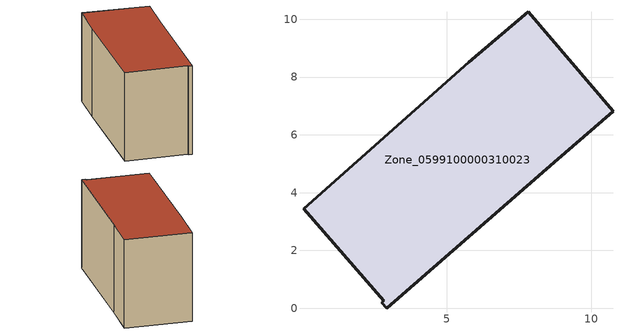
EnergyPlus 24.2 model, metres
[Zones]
Zone_0599100000310023
 floor ground (C_G): 2.76,0.19 2.81,0.26 0.04,3.45 5.77,8.51 7.82,10.26 10.76,6.81 8.72,5.06 2.92,0 z0
 wall outside (C_F): 10.76,6.81 7.82,10.26 5.77,8.51 0.04,3.45 2.81,0.26 2.76,0.19 2.92,0 8.72,5.06 10.76,6.81 z0:6.19
 roof outside (C_R): 2.81,0.26 2.76,0.19 2.92,0 8.72,5.06 10.76,6.81 7.82,10.26 5.77,8.51 0.04,3.45 z6.19
[BUILDING]
Pand.0599100000310023: North Axis=0; Terrain=City; Loads Convergence Tolerance Value=0.04; Temperature Convergence Tolerance Value=0.4; Solar Distribution=FullExterior; Maximum Number of Warmup Days=25; Minimum Number of Warmup Days=1
[Site:Location]
Rotterdam.The.Hague.AP_ZH_NLD Design_Conditions: Latitude=51.96; Longitude=4.45; Time Zone=1; Elevation=-4.5
[SITE:GROUNDTEMPERATURE:BUILDINGSURFACE]
18, 18, 18, 18, 18, 18, 18, 18, 18, 18, 18, 18
[MATERIAL] Thermal Absorptance=0.9; Solar Absorptance=0.7; Visible Absorptance=0.7
Name | Roughness | Thickness | Conductivity | Density | Specific Heat
G.TI.1946 | MediumSmooth | 0.15 | 1 | 540 | 1210
F.TI.1946 | Rough | 0.3 | 0.857143 | 1920 | 840
R.TI.1946 | MediumRough | 0.2 | 0.1 | 1500 | 1000
[CONSTRUCTION]
C_G: G.TI.1946
C_F: F.TI.1946
C_R: R.TI.1946
[ZONE]
Zone_0599100000310023: Type=1; Multiplier=1; Ceiling Height=Autocalculate; Volume=Autocalculate; Floor Area=autocalculate; Part of Total Floor Area=Yes
[ZONEINFILTRATION:DESIGNFLOWRATE]
Infil_Zone_0599100000310023: Zone or ZoneList or Space or SpaceList=Zone_0599100000310023; Schedule=AlwaysOn; Design Flow Rate Calculation Method=Flow/Area; Flow Rate per Floor Area=0.003; Constant Term Coefficient=1; Temperature Term Coefficient=0; Velocity Term Coefficient=0; Velocity Squared Term Coefficient=0
[HVACTEMPLATE:ZONE:IDEALLOADSAIRSYSTEM]
Zone_0599100000310023: Maximum Heating Supply Air Temperature=50; Minimum Cooling Supply Air Temperature=13; Maximum Heating Supply Air Humidity Ratio=0.0156; Minimum Cooling Supply Air Humidity Ratio=0.0077; Heating Limit=NoLimit; Cooling Limit=NoLimit; Dehumidification Control Type=ConstantSensibleHeatRatio; Cooling Sensible Heat Ratio=0.7; Dehumidification Setpoint=60; Humidification Control Type=None; Humidification Setpoint=30; Outdoor Air Method=None; Outdoor Air Flow Rate per Person=0.00944; Outdoor Air Flow Rate per Zone Floor Area=0; Outdoor Air Flow Rate per Zone=0; Demand Controlled Ventilation Type=None; Outdoor Air Economizer Type=NoEconomizer; Heat Recovery Type=None; Sensible Heat Recovery Effectiveness=0.7; Latent Heat Recovery Effectiveness=0.65
[ZONECONTROL:THERMOSTAT]
ThermostatControl_Zone_0599100000310023: Zone or ZoneList=Zone_0599100000310023; Control Type Schedule=DualSetpointControlType; Control 1=Thermostat_Zone_0599100000310023; Temperature Difference Between Cutout And Setpoint=0
[THERMOSTATSETPOINT:DUALSETPOINT]
Thermostat_Zone_0599100000310023: Heating Setpoint Temperature Schedule=HeatingSetpoint_Zone_0599100000310023; Cooling Setpoint Temperature Schedule=CoolingSetpoint_Zone_0599100000310023
[SCHEDULE:COMPACT]
HeatingSetpoint_Zone_0599100000310023: Through: 12/31, For: AllDays, Until: 24:00, 21
CoolingSetpoint_Zone_0599100000310023: Through: 12/31, For: AllDays, Until: 24:00, 24
DualSetpointControlType: Through: 12/31, For: AllDays, Until: 24:00, 4
AlwaysOn: Through: 12/31, For: AllDays, Until: 24:00, 1
